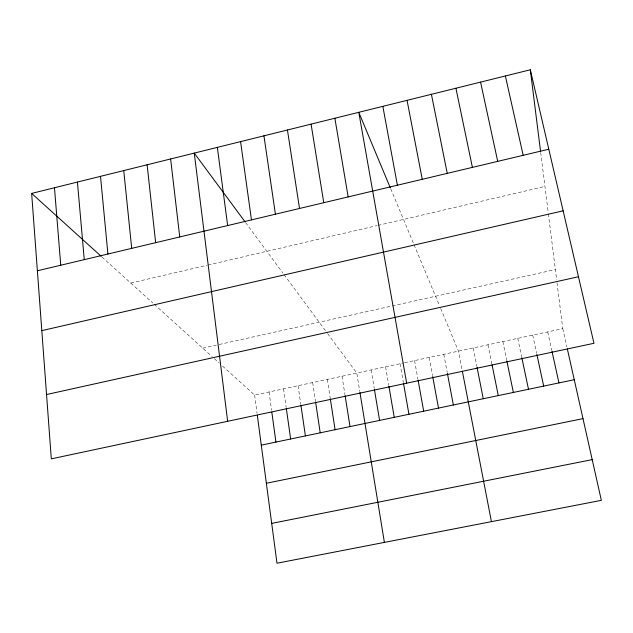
<?xml version="1.0" encoding="UTF-8"?>
<svg xmlns="http://www.w3.org/2000/svg" width="633" height="633" viewBox="0 0 633 633"><rect width="100%" height="100%" fill="white"/><g stroke="black" fill="none" stroke-linecap="round" stroke-linejoin="round"><path stroke-width="0.47" stroke-dasharray="3.17 2.37" d="M130.762 283.054L207.015 265.267M207.933 265.045L377.11 225.577M378.051 225.364L544.95 186.426M202.75 348.158L216.439 345.112M219.176 344.494L555.37 269.563M222.515 366.04L254.624 395.071L403.68 362.946M404.59 362.749L562.777 328.654L557.024 282.769M101.913 256.966L152.79 302.978M154.175 304.228L212.166 356.672M214.294 358.602L219.137 362.978M245.588 222.563L282.888 273.045M284.003 274.556L326.035 331.447M327.577 333.536L356.775 373.059L359.781 391.471M390.696 188.761L413.349 243.025M414.029 244.67L439.603 305.929M440.687 308.516L458.474 351.141L462.177 370.281M562.777 328.654L566.891 346.963M547.719 331.906L551.739 350.191M532.709 335.134L536.642 353.412M517.754 338.362L521.608 356.616M502.855 341.575L506.622 359.813M488.003 344.771L491.881 363.951M473.215 347.96L476.815 366.167M443.788 354.306L447.222 372.473M429.158 357.455L432.505 375.606M414.575 360.596L417.907 379.088M400.048 363.73L403.3 382.197M385.576 366.847L388.741 385.299M371.152 369.957L374.238 388.393M342.026 376.239L344.945 394.636M327.324 379.404L330.157 397.785M312.678 382.561L315.432 400.926M298.08 385.711L300.754 404.052M283.544 388.844L286.14 407.169M269.057 391.962L271.573 410.279M254.624 395.071L257.053 413.365M540.685 152.466L548.154 212.008M548.376 213.788L556.676 279.984"/><path stroke-width="0.95" d="M31.65 193.413L530.319 69.788L593.96 343.292L51.313 458.854L31.65 193.413L101.201 256.318M37.379 270.789L548.803 149.222M41.818 330.632L563.141 210.829M46.549 394.533L578.483 276.763M261.287 445.141L574.25 379.713M266.358 483.264L582.993 418.627M271.692 523.396L592.203 459.629M245.018 221.795L194.26 153.099L227.651 421.301M390.316 187.851L358.784 112.318L406.663 383.179M567.326 348.886L601.35 500.347L276.993 563.212L257.315 415.295M505.371 75.976L523.182 155.314M551.952 351.157L558.947 382.918M480.574 82.124L497.712 161.368M536.855 354.369L543.692 386.106M521.806 357.574L528.5 389.279M455.918 88.232L472.4 167.389M506.819 360.77L513.363 392.444M492.078 364.909L498.282 395.601M431.413 94.309L447.246 173.363M477.005 367.124L483.256 398.743M462.359 371.239L491.43 521.647M407.059 100.346L422.251 179.305M447.404 373.43L453.363 404.985M382.846 106.352L397.397 185.216M432.687 376.564L438.503 408.095M418.081 380.053L423.691 411.189M403.466 383.171L408.942 414.275M388.907 386.272L394.24 417.345M334.865 118.244L348.166 196.918M374.396 389.366L379.594 420.407M359.94 392.444L384.389 542.394M311.08 124.139L323.772 202.718M345.096 395.601L350.017 426.595M330.307 398.758L335.086 429.712M287.437 130.002L299.52 208.479M315.574 401.892L320.219 432.822M263.937 135.826L275.418 214.207M300.897 405.017L305.399 435.915M286.274 408.135L290.642 439.001M240.58 141.618L251.467 219.904M271.834 412.202L275.933 442.079M217.348 147.378L227.651 225.562M530.319 69.788L540.574 151.556M170.617 158.962L179.74 236.948M147.109 164.786L155.655 242.676M123.744 170.578L131.711 248.365M100.512 176.338L107.911 254.023M77.424 182.067L84.26 259.649M54.47 187.756L60.752 265.235"/></g></svg>
